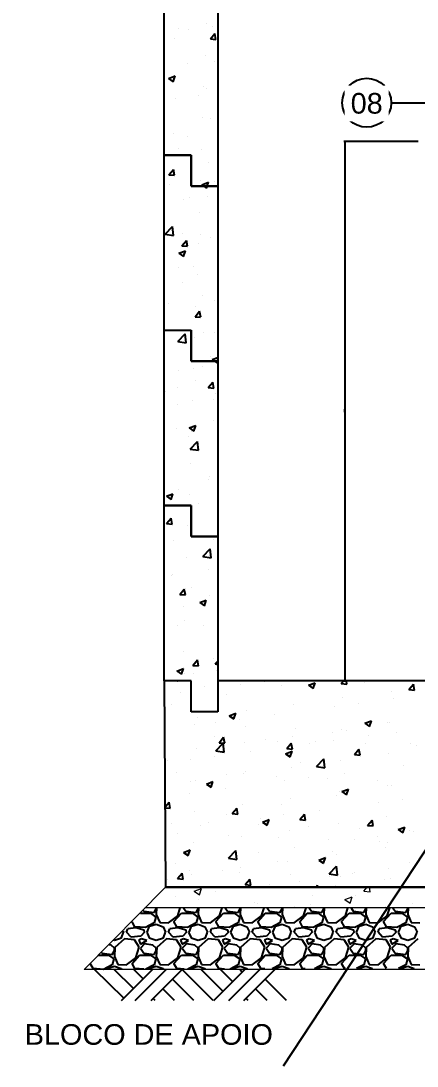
# Model space of a CAD drawing. Extents: x -160 to 364724, y -100 to 7353297.
# Drawn here: x 361996.1 to 362015.3, y 7349355.6 to 7349406.3 of the extents above; entities that cross this region are included whole.
import ezdxf
from ezdxf.enums import TextEntityAlignment as Align

# ---------------------------------------------------------------- set-up
doc = ezdxf.new("R2010")
doc.units = 0
doc.header["$LTSCALE"] = 5
for name, color, linetype in [('01-CONTINUA', 1, 'Continuous'), ('BOLA LM', 1, 'Continuous'), ('GER-SIMBOLOS', 1, 'Continuous'), ('HACHURAS', 1, 'Continuous'), ('PAREDE CONCRETO CORTE', 5, 'Continuous'), ('SANC_COTAS', 1, 'Continuous'), ('SANC_TEXTO', 2, 'Continuous'), ('VEGETAÇÃO', 7, 'Continuous')]:
    doc.layers.add(name, color=color, linetype=linetype)
doc.styles.add('R-80', font='arial.ttf')
doc.dimstyles.new('LEADER - 25', dxfattribs={"dimscale": 0.025, "dimtxt": 2, "dimasz": 1.5, "dimexe": 2, "dimexo": 1, "dimgap": 1, "dimtad": 1, "dimzin": 0, "dimtxsty": 'R-80', "dimcen": 0, "dimdle": 2, "dimclrd": 1, "dimclre": 1, "dimclrt": 2, "dimadec": 0, "dimazin": 0, "dimtfac": 0.5, "dimtmove": 2, "dimatfit": 3, "dimfxl": 1, "dimtolj": 1, "dimtzin": 0, "dimarcsym": 0})

msp = doc.modelspace()

# ---------------------------------------------------------------- linework, layer by layer
for points in [[(362011.79, 7349400.426), (362011.794, 7349400.43), (362011.753, 7349400.463), (362011.757, 7349400.467)], [(362011.757, 7349374.312), (362011.753, 7349374.308), (362011.794, 7349374.274), (362011.79, 7349374.27)]]:
    msp.add_solid(points)
at = {"layer": '01-CONTINUA', "color": 9, "linetype": 'Continuous'}
for p, q in [((362002.532, 7349363.063), (362002.633, 7349363.246)), ((362002.649, 7349363.291), (362002.633, 7349362.962)), ((362002.633, 7349363.246), (362002.633, 7349363.291)), ((362003.67, 7349362.901), (362003.795, 7349363.291)), ((362003.945, 7349363.291), (362004.056, 7349363.124)), ((362004.564, 7349363.063), (362004.665, 7349363.246)), ((362004.681, 7349363.291), (362004.665, 7349362.962)), ((362004.665, 7349363.246), (362004.665, 7349363.291)), ((362005.702, 7349362.901), (362005.827, 7349363.291)), ((362005.977, 7349363.291), (362006.088, 7349363.124)), ((362006.596, 7349363.063), (362006.697, 7349363.246)), ((362006.713, 7349363.291), (362006.697, 7349362.962)), ((362006.697, 7349363.246), (362006.697, 7349363.291)), ((362007.734, 7349362.901), (362007.859, 7349363.291)), ((362008.009, 7349363.291), (362008.12, 7349363.124)), ((362008.628, 7349363.063), (362008.729, 7349363.246)), ((362008.745, 7349363.291), (362008.729, 7349362.962)), ((362008.729, 7349363.246), (362008.729, 7349363.291)), ((362009.766, 7349362.901), (362009.891, 7349363.291)), ((362010.041, 7349363.291), (362010.152, 7349363.124)), ((362010.66, 7349363.063), (362010.761, 7349363.246)), ((362010.777, 7349363.291), (362010.761, 7349362.962)), ((362010.761, 7349363.246), (362010.761, 7349363.291)), ((362011.798, 7349362.901), (362011.923, 7349363.291)), ((362012.073, 7349363.291), (362012.184, 7349363.124)), ((362012.692, 7349363.063), (362012.793, 7349363.246)), ((362012.809, 7349363.291), (362012.793, 7349362.962)), ((362012.793, 7349363.246), (362012.793, 7349363.291)), ((362013.83, 7349362.901), (362013.955, 7349363.291)), ((362014.105, 7349363.291), (362014.216, 7349363.124)), ((362014.724, 7349363.063), (362014.825, 7349363.246)), ((362014.841, 7349363.291), (362014.825, 7349362.962)), ((362014.825, 7349363.246), (362014.825, 7349363.291)), ((362001.869, 7349363.023), (362002.349, 7349363.023)), ((362002.002, 7349363.157), (362002.024, 7349363.124)), ((362002.024, 7349363.124), (362002.532, 7349363.063)), ((362002.349, 7349363.023), (362002.613, 7349362.84)), ((362002.613, 7349362.84), (362002.532, 7349362.555)), ((362002.633, 7349362.962), (362002.796, 7349362.576)), ((362003.223, 7349362.555), (362003.67, 7349362.901)), ((362003.487, 7349362.616), (362003.853, 7349363.023)), ((362003.853, 7349363.023), (362004.381, 7349363.023)), ((362004.056, 7349363.124), (362004.564, 7349363.063)), ((362004.381, 7349363.023), (362004.645, 7349362.84)), ((362004.645, 7349362.84), (362004.564, 7349362.555)), ((362004.665, 7349362.962), (362004.828, 7349362.576)), ((362005.255, 7349362.555), (362005.702, 7349362.901)), ((362005.519, 7349362.616), (362005.885, 7349363.023)), ((362005.885, 7349363.023), (362006.413, 7349363.023)), ((362006.088, 7349363.124), (362006.596, 7349363.063)), ((362006.413, 7349363.023), (362006.677, 7349362.84)), ((362006.677, 7349362.84), (362006.596, 7349362.555)), ((362006.697, 7349362.962), (362006.86, 7349362.576)), ((362007.287, 7349362.555), (362007.734, 7349362.901)), ((362007.551, 7349362.616), (362007.917, 7349363.023)), ((362007.917, 7349363.023), (362008.445, 7349363.023)), ((362008.12, 7349363.124), (362008.628, 7349363.063)), ((362008.445, 7349363.023), (362008.709, 7349362.84)), ((362008.709, 7349362.84), (362008.628, 7349362.555)), ((362008.729, 7349362.962), (362008.892, 7349362.576)), ((362009.319, 7349362.555), (362009.766, 7349362.901)), ((362009.583, 7349362.616), (362009.949, 7349363.023)), ((362009.949, 7349363.023), (362010.477, 7349363.023)), ((362010.152, 7349363.124), (362010.66, 7349363.063)), ((362010.477, 7349363.023), (362010.741, 7349362.84)), ((362010.741, 7349362.84), (362010.66, 7349362.555)), ((362010.761, 7349362.962), (362010.924, 7349362.576)), ((362011.351, 7349362.555), (362011.798, 7349362.901)), ((362011.615, 7349362.616), (362011.981, 7349363.023)), ((362011.981, 7349363.023), (362012.509, 7349363.023)), ((362012.184, 7349363.124), (362012.692, 7349363.063)), ((362012.509, 7349363.023), (362012.773, 7349362.84)), ((362012.773, 7349362.84), (362012.692, 7349362.555)), ((362012.793, 7349362.962), (362012.956, 7349362.576)), ((362013.383, 7349362.555), (362013.83, 7349362.901)), ((362013.647, 7349362.616), (362014.013, 7349363.023)), ((362014.013, 7349363.023), (362014.541, 7349363.023)), ((362014.216, 7349363.124), (362014.724, 7349363.063)), ((362014.541, 7349363.023), (362014.805, 7349362.84)), ((362014.805, 7349362.84), (362014.724, 7349362.555)), ((362014.825, 7349362.962), (362014.988, 7349362.576)), ((362001.191, 7349362.108), (362001.252, 7349362.271)), ((362001.638, 7349362.312), (362001.252, 7349362.271)), ((362001.597, 7349362.373), (362001.458, 7349362.612)), ((362002.105, 7349362.332), (362001.597, 7349362.373)), ((362002.044, 7349362.21), (362001.638, 7349362.312)), ((362002.064, 7349362.108), (362002.044, 7349362.21)), ((362002.532, 7349362.555), (362002.105, 7349362.332)), ((362002.186, 7349362.108), (362002.308, 7349362.393)), ((362002.308, 7349362.393), (362002.633, 7349362.494)), ((362002.633, 7349362.494), (362002.958, 7349362.373)), ((362002.796, 7349362.576), (362003.223, 7349362.555)), ((362002.958, 7349362.373), (362003.08, 7349362.108)), ((362003.223, 7349362.108), (362003.284, 7349362.271)), ((362003.67, 7349362.312), (362003.284, 7349362.271)), ((362003.629, 7349362.373), (362003.487, 7349362.616)), ((362004.137, 7349362.332), (362003.629, 7349362.373)), ((362004.076, 7349362.21), (362003.67, 7349362.312)), ((362004.096, 7349362.108), (362004.076, 7349362.21)), ((362004.564, 7349362.555), (362004.137, 7349362.332)), ((362004.218, 7349362.108), (362004.34, 7349362.393)), ((362004.34, 7349362.393), (362004.665, 7349362.494)), ((362004.665, 7349362.494), (362004.99, 7349362.373)), ((362004.828, 7349362.576), (362005.255, 7349362.555)), ((362004.99, 7349362.373), (362005.112, 7349362.108)), ((362005.255, 7349362.108), (362005.316, 7349362.271)), ((362005.702, 7349362.312), (362005.316, 7349362.271)), ((362005.661, 7349362.373), (362005.519, 7349362.616)), ((362006.169, 7349362.332), (362005.661, 7349362.373)), ((362006.108, 7349362.21), (362005.702, 7349362.312)), ((362006.128, 7349362.108), (362006.108, 7349362.21)), ((362006.596, 7349362.555), (362006.169, 7349362.332)), ((362006.25, 7349362.108), (362006.372, 7349362.393)), ((362006.372, 7349362.393), (362006.697, 7349362.494)), ((362006.697, 7349362.494), (362007.022, 7349362.373)), ((362006.86, 7349362.576), (362007.287, 7349362.555)), ((362007.022, 7349362.373), (362007.144, 7349362.108)), ((362007.287, 7349362.108), (362007.348, 7349362.271)), ((362007.734, 7349362.312), (362007.348, 7349362.271)), ((362007.693, 7349362.373), (362007.551, 7349362.616)), ((362008.201, 7349362.332), (362007.693, 7349362.373)), ((362008.14, 7349362.21), (362007.734, 7349362.312)), ((362008.16, 7349362.108), (362008.14, 7349362.21)), ((362008.628, 7349362.555), (362008.201, 7349362.332)), ((362008.282, 7349362.108), (362008.404, 7349362.393)), ((362008.404, 7349362.393), (362008.729, 7349362.494)), ((362008.729, 7349362.494), (362009.054, 7349362.373)), ((362008.892, 7349362.576), (362009.319, 7349362.555)), ((362009.054, 7349362.373), (362009.176, 7349362.108)), ((362009.319, 7349362.108), (362009.38, 7349362.271)), ((362009.766, 7349362.312), (362009.38, 7349362.271)), ((362009.725, 7349362.373), (362009.583, 7349362.616)), ((362010.233, 7349362.332), (362009.725, 7349362.373)), ((362010.172, 7349362.21), (362009.766, 7349362.312)), ((362010.192, 7349362.108), (362010.172, 7349362.21)), ((362010.66, 7349362.555), (362010.233, 7349362.332)), ((362010.314, 7349362.108), (362010.436, 7349362.393)), ((362010.436, 7349362.393), (362010.761, 7349362.494)), ((362010.761, 7349362.494), (362011.086, 7349362.373)), ((362010.924, 7349362.576), (362011.351, 7349362.555)), ((362011.086, 7349362.373), (362011.208, 7349362.108)), ((362011.351, 7349362.108), (362011.412, 7349362.271)), ((362011.798, 7349362.312), (362011.412, 7349362.271)), ((362011.757, 7349362.373), (362011.615, 7349362.616)), ((362012.265, 7349362.332), (362011.757, 7349362.373)), ((362012.204, 7349362.21), (362011.798, 7349362.312)), ((362012.224, 7349362.108), (362012.204, 7349362.21)), ((362012.692, 7349362.555), (362012.265, 7349362.332)), ((362012.346, 7349362.108), (362012.468, 7349362.393)), ((362012.468, 7349362.393), (362012.793, 7349362.494)), ((362012.793, 7349362.494), (362013.118, 7349362.373)), ((362012.956, 7349362.576), (362013.383, 7349362.555)), ((362013.118, 7349362.373), (362013.24, 7349362.108)), ((362013.383, 7349362.108), (362013.444, 7349362.271)), ((362013.83, 7349362.312), (362013.444, 7349362.271)), ((362013.789, 7349362.373), (362013.647, 7349362.616)), ((362014.297, 7349362.332), (362013.789, 7349362.373)), ((362014.236, 7349362.21), (362013.83, 7349362.312)), ((362014.256, 7349362.108), (362014.236, 7349362.21)), ((362014.724, 7349362.555), (362014.297, 7349362.332)), ((362014.378, 7349362.108), (362014.5, 7349362.393)), ((362014.5, 7349362.393), (362014.825, 7349362.494)), ((362014.825, 7349362.494), (362015.15, 7349362.373)), ((362014.988, 7349362.576), (362015.415, 7349362.555)), ((362015.15, 7349362.373), (362015.272, 7349362.108)), ((362000.576, 7349361.73), (362000.601, 7349361.722)), ((362000.601, 7349361.722), (362000.947, 7349361.824)), ((362001.089, 7349361.783), (362000.622, 7349361.357)), ((362000.947, 7349361.824), (362001.048, 7349362.108)), ((362001.019, 7349362.173), (362001.048, 7349362.108)), ((362001.577, 7349361.743), (362001.089, 7349361.783)), ((362001.414, 7349361.865), (362001.191, 7349362.108)), ((362001.882, 7349361.905), (362001.414, 7349361.865)), ((362001.8, 7349361.377), (362001.577, 7349361.743)), ((362001.922, 7349361.783), (362001.78, 7349361.722)), ((362001.78, 7349361.722), (362001.861, 7349361.519)), ((362001.861, 7349361.519), (362002.166, 7349361.702)), ((362002.064, 7349362.108), (362001.882, 7349361.905)), ((362002.166, 7349361.702), (362001.922, 7349361.783)), ((362002.166, 7349362.108), (362002.288, 7349361.824)), ((362002.288, 7349361.824), (362002.633, 7349361.722)), ((362002.633, 7349361.722), (362002.979, 7349361.824)), ((362003.121, 7349361.783), (362002.654, 7349361.357)), ((362002.979, 7349361.824), (362003.08, 7349362.108)), ((362003.609, 7349361.743), (362003.121, 7349361.783)), ((362003.446, 7349361.865), (362003.223, 7349362.108)), ((362003.914, 7349361.905), (362003.446, 7349361.865)), ((362003.832, 7349361.377), (362003.609, 7349361.743)), ((362003.954, 7349361.783), (362003.812, 7349361.722)), ((362003.812, 7349361.722), (362003.893, 7349361.519)), ((362003.893, 7349361.519), (362004.198, 7349361.702)), ((362004.096, 7349362.108), (362003.914, 7349361.905)), ((362004.198, 7349361.702), (362003.954, 7349361.783)), ((362004.198, 7349362.108), (362004.32, 7349361.824)), ((362004.32, 7349361.824), (362004.665, 7349361.722)), ((362004.665, 7349361.722), (362005.011, 7349361.824)), ((362005.153, 7349361.783), (362004.686, 7349361.357)), ((362005.011, 7349361.824), (362005.112, 7349362.108)), ((362005.641, 7349361.743), (362005.153, 7349361.783)), ((362005.478, 7349361.865), (362005.255, 7349362.108)), ((362005.946, 7349361.905), (362005.478, 7349361.865)), ((362005.864, 7349361.377), (362005.641, 7349361.743)), ((362005.986, 7349361.783), (362005.844, 7349361.722)), ((362005.844, 7349361.722), (362005.925, 7349361.519)), ((362005.925, 7349361.519), (362006.23, 7349361.702)), ((362006.128, 7349362.108), (362005.946, 7349361.905)), ((362006.23, 7349361.702), (362005.986, 7349361.783)), ((362006.23, 7349362.108), (362006.352, 7349361.824)), ((362006.352, 7349361.824), (362006.697, 7349361.722)), ((362006.697, 7349361.722), (362007.043, 7349361.824)), ((362007.185, 7349361.783), (362006.718, 7349361.357)), ((362007.043, 7349361.824), (362007.144, 7349362.108)), ((362007.673, 7349361.743), (362007.185, 7349361.783)), ((362007.51, 7349361.865), (362007.287, 7349362.108)), ((362007.978, 7349361.905), (362007.51, 7349361.865)), ((362007.896, 7349361.377), (362007.673, 7349361.743)), ((362008.018, 7349361.783), (362007.876, 7349361.722)), ((362007.876, 7349361.722), (362007.957, 7349361.519)), ((362007.957, 7349361.519), (362008.262, 7349361.702)), ((362008.16, 7349362.108), (362007.978, 7349361.905)), ((362008.262, 7349361.702), (362008.018, 7349361.783)), ((362008.262, 7349362.108), (362008.384, 7349361.824)), ((362008.384, 7349361.824), (362008.729, 7349361.722)), ((362008.729, 7349361.722), (362009.075, 7349361.824)), ((362009.217, 7349361.783), (362008.75, 7349361.357)), ((362009.075, 7349361.824), (362009.176, 7349362.108)), ((362009.705, 7349361.743), (362009.217, 7349361.783)), ((362009.542, 7349361.865), (362009.319, 7349362.108)), ((362010.01, 7349361.905), (362009.542, 7349361.865)), ((362009.928, 7349361.377), (362009.705, 7349361.743)), ((362010.05, 7349361.783), (362009.908, 7349361.722)), ((362009.908, 7349361.722), (362009.989, 7349361.519)), ((362009.989, 7349361.519), (362010.294, 7349361.702)), ((362010.192, 7349362.108), (362010.01, 7349361.905)), ((362010.294, 7349361.702), (362010.05, 7349361.783)), ((362010.294, 7349362.108), (362010.416, 7349361.824)), ((362010.416, 7349361.824), (362010.761, 7349361.722)), ((362010.761, 7349361.722), (362011.107, 7349361.824)), ((362011.249, 7349361.783), (362010.782, 7349361.357)), ((362011.107, 7349361.824), (362011.208, 7349362.108)), ((362011.737, 7349361.743), (362011.249, 7349361.783)), ((362011.574, 7349361.865), (362011.351, 7349362.108)), ((362012.042, 7349361.905), (362011.574, 7349361.865)), ((362011.96, 7349361.377), (362011.737, 7349361.743)), ((362012.082, 7349361.783), (362011.94, 7349361.722)), ((362011.94, 7349361.722), (362012.021, 7349361.519)), ((362012.021, 7349361.519), (362012.326, 7349361.702)), ((362012.224, 7349362.108), (362012.042, 7349361.905)), ((362012.326, 7349361.702), (362012.082, 7349361.783)), ((362012.326, 7349362.108), (362012.448, 7349361.824)), ((362012.448, 7349361.824), (362012.793, 7349361.722)), ((362012.793, 7349361.722), (362013.139, 7349361.824)), ((362013.281, 7349361.783), (362012.814, 7349361.357)), ((362013.139, 7349361.824), (362013.24, 7349362.108)), ((362013.769, 7349361.743), (362013.281, 7349361.783)), ((362013.606, 7349361.865), (362013.383, 7349362.108)), ((362014.074, 7349361.905), (362013.606, 7349361.865)), ((362013.992, 7349361.377), (362013.769, 7349361.743)), ((362014.114, 7349361.783), (362013.972, 7349361.722)), ((362013.972, 7349361.722), (362014.053, 7349361.519)), ((362014.053, 7349361.519), (362014.358, 7349361.702)), ((362014.256, 7349362.108), (362014.074, 7349361.905)), ((362014.358, 7349361.702), (362014.114, 7349361.783)), ((362014.358, 7349362.108), (362014.48, 7349361.824)), ((362014.48, 7349361.824), (362014.825, 7349361.722)), ((362014.825, 7349361.722), (362015.171, 7349361.824)), ((362015.313, 7349361.783), (362014.846, 7349361.357)), ((362015.171, 7349361.824), (362015.272, 7349362.108)), ((362000.439, 7349361.478), (362000.339, 7349361.493)), ((362000.601, 7349361.336), (362000.439, 7349361.478)), ((362000.5, 7349361.031), (362000.601, 7349361.214)), ((362000.622, 7349361.357), (362000.601, 7349360.93)), ((362000.601, 7349361.214), (362000.601, 7349361.336)), ((362001.638, 7349360.869), (362001.8, 7349361.377)), ((362002.064, 7349361.539), (362001.861, 7349361.336)), ((362001.861, 7349361.336), (362002.024, 7349361.092)), ((362002.471, 7349361.478), (362002.064, 7349361.539)), ((362002.633, 7349361.336), (362002.471, 7349361.478)), ((362002.532, 7349361.031), (362002.633, 7349361.214)), ((362002.654, 7349361.357), (362002.633, 7349360.93)), ((362002.633, 7349361.214), (362002.633, 7349361.336)), ((362003.67, 7349360.869), (362003.832, 7349361.377)), ((362004.096, 7349361.539), (362003.893, 7349361.336)), ((362003.893, 7349361.336), (362004.056, 7349361.092)), ((362004.503, 7349361.478), (362004.096, 7349361.539)), ((362004.665, 7349361.336), (362004.503, 7349361.478)), ((362004.564, 7349361.031), (362004.665, 7349361.214)), ((362004.686, 7349361.357), (362004.665, 7349360.93)), ((362004.665, 7349361.214), (362004.665, 7349361.336)), ((362005.702, 7349360.869), (362005.864, 7349361.377)), ((362006.128, 7349361.539), (362005.925, 7349361.336)), ((362005.925, 7349361.336), (362006.088, 7349361.092)), ((362006.535, 7349361.478), (362006.128, 7349361.539)), ((362006.697, 7349361.336), (362006.535, 7349361.478)), ((362006.596, 7349361.031), (362006.697, 7349361.214)), ((362006.718, 7349361.357), (362006.697, 7349360.93)), ((362006.697, 7349361.214), (362006.697, 7349361.336)), ((362007.734, 7349360.869), (362007.896, 7349361.377)), ((362008.16, 7349361.539), (362007.957, 7349361.336)), ((362007.957, 7349361.336), (362008.12, 7349361.092)), ((362008.567, 7349361.478), (362008.16, 7349361.539)), ((362008.729, 7349361.336), (362008.567, 7349361.478)), ((362008.628, 7349361.031), (362008.729, 7349361.214)), ((362008.75, 7349361.357), (362008.729, 7349360.93)), ((362008.729, 7349361.214), (362008.729, 7349361.336)), ((362009.766, 7349360.869), (362009.928, 7349361.377)), ((362010.192, 7349361.539), (362009.989, 7349361.336)), ((362009.989, 7349361.336), (362010.152, 7349361.092)), ((362010.599, 7349361.478), (362010.192, 7349361.539)), ((362010.761, 7349361.336), (362010.599, 7349361.478)), ((362010.66, 7349361.031), (362010.761, 7349361.214)), ((362010.782, 7349361.357), (362010.761, 7349360.93)), ((362010.761, 7349361.214), (362010.761, 7349361.336)), ((362011.798, 7349360.869), (362011.96, 7349361.377)), ((362012.224, 7349361.539), (362012.021, 7349361.336)), ((362012.021, 7349361.336), (362012.184, 7349361.092)), ((362012.631, 7349361.478), (362012.224, 7349361.539)), ((362012.793, 7349361.336), (362012.631, 7349361.478)), ((362012.692, 7349361.031), (362012.793, 7349361.214)), ((362012.814, 7349361.357), (362012.793, 7349360.93)), ((362012.793, 7349361.214), (362012.793, 7349361.336)), ((362013.83, 7349360.869), (362013.992, 7349361.377)), ((362014.256, 7349361.539), (362014.053, 7349361.336)), ((362014.053, 7349361.336), (362014.216, 7349361.092)), ((362014.663, 7349361.478), (362014.256, 7349361.539)), ((362014.825, 7349361.336), (362014.663, 7349361.478)), ((362014.724, 7349361.031), (362014.825, 7349361.214)), ((362014.846, 7349361.357), (362014.825, 7349360.93)), ((362014.825, 7349361.214), (362014.825, 7349361.336)), ((361999.837, 7349360.991), (362000.317, 7349360.991)), ((361999.97, 7349361.125), (361999.992, 7349361.092)), ((361999.992, 7349361.092), (362000.5, 7349361.031)), ((362000.317, 7349360.991), (362000.581, 7349360.808)), ((362000.581, 7349360.808), (362000.5, 7349360.523)), ((362000.601, 7349360.93), (362000.764, 7349360.544)), ((362001.191, 7349360.523), (362001.638, 7349360.869)), ((362001.455, 7349360.584), (362001.821, 7349360.991)), ((362001.821, 7349360.991), (362002.349, 7349360.991)), ((362002.024, 7349361.092), (362002.532, 7349361.031)), ((362002.349, 7349360.991), (362002.613, 7349360.808)), ((362002.613, 7349360.808), (362002.532, 7349360.523)), ((362002.633, 7349360.93), (362002.796, 7349360.544)), ((362003.223, 7349360.523), (362003.67, 7349360.869)), ((362003.487, 7349360.584), (362003.853, 7349360.991)), ((362003.853, 7349360.991), (362004.381, 7349360.991)), ((362004.056, 7349361.092), (362004.564, 7349361.031)), ((362004.381, 7349360.991), (362004.645, 7349360.808)), ((362004.645, 7349360.808), (362004.564, 7349360.523)), ((362004.665, 7349360.93), (362004.828, 7349360.544)), ((362005.255, 7349360.523), (362005.702, 7349360.869)), ((362005.519, 7349360.584), (362005.885, 7349360.991)), ((362005.885, 7349360.991), (362006.413, 7349360.991)), ((362006.088, 7349361.092), (362006.596, 7349361.031)), ((362006.413, 7349360.991), (362006.677, 7349360.808)), ((362006.677, 7349360.808), (362006.596, 7349360.523)), ((362006.697, 7349360.93), (362006.86, 7349360.544)), ((362007.287, 7349360.523), (362007.734, 7349360.869)), ((362007.551, 7349360.584), (362007.917, 7349360.991)), ((362007.917, 7349360.991), (362008.445, 7349360.991)), ((362008.12, 7349361.092), (362008.628, 7349361.031)), ((362008.445, 7349360.991), (362008.709, 7349360.808)), ((362008.709, 7349360.808), (362008.628, 7349360.523)), ((362008.729, 7349360.93), (362008.892, 7349360.544)), ((362009.319, 7349360.523), (362009.766, 7349360.869)), ((362009.583, 7349360.584), (362009.949, 7349360.991)), ((362009.949, 7349360.991), (362010.477, 7349360.991)), ((362010.152, 7349361.092), (362010.66, 7349361.031)), ((362010.477, 7349360.991), (362010.741, 7349360.808)), ((362010.741, 7349360.808), (362010.66, 7349360.523)), ((362010.761, 7349360.93), (362010.924, 7349360.544)), ((362011.351, 7349360.523), (362011.798, 7349360.869)), ((362011.615, 7349360.584), (362011.981, 7349360.991)), ((362011.981, 7349360.991), (362012.509, 7349360.991)), ((362012.184, 7349361.092), (362012.692, 7349361.031)), ((362012.509, 7349360.991), (362012.773, 7349360.808)), ((362012.773, 7349360.808), (362012.692, 7349360.523)), ((362012.793, 7349360.93), (362012.956, 7349360.544)), ((362013.383, 7349360.523), (362013.83, 7349360.869)), ((362013.647, 7349360.584), (362014.013, 7349360.991)), ((362014.013, 7349360.991), (362014.541, 7349360.991)), ((362014.216, 7349361.092), (362014.724, 7349361.031)), ((362014.541, 7349360.991), (362014.805, 7349360.808)), ((362014.805, 7349360.808), (362014.724, 7349360.523)), ((362014.825, 7349360.93), (362014.988, 7349360.544)), ((361999.565, 7349360.341), (361999.426, 7349360.58)), ((362000.072, 7349360.3), (361999.565, 7349360.341)), ((362000.5, 7349360.523), (362000.073, 7349360.3)), ((362000.25, 7349360.301), (362000.276, 7349360.361)), ((362000.276, 7349360.361), (362000.601, 7349360.462)), ((362000.601, 7349360.462), (362000.926, 7349360.341)), ((362000.764, 7349360.544), (362001.191, 7349360.523)), ((362000.926, 7349360.341), (362000.944, 7349360.303)), ((362001.597, 7349360.341), (362001.455, 7349360.584)), ((362002.028, 7349360.306), (362001.597, 7349360.341)), ((362002.532, 7349360.523), (362002.117, 7349360.306)), ((362002.285, 7349360.307), (362002.308, 7349360.361)), ((362002.308, 7349360.361), (362002.633, 7349360.462)), ((362002.633, 7349360.462), (362002.958, 7349360.341)), ((362002.796, 7349360.544), (362003.223, 7349360.523)), ((362002.958, 7349360.341), (362002.973, 7349360.309)), ((362003.629, 7349360.341), (362003.487, 7349360.584)), ((362003.983, 7349360.312), (362003.629, 7349360.341)), ((362004.564, 7349360.523), (362004.162, 7349360.313)), ((362004.32, 7349360.313), (362004.34, 7349360.361)), ((362004.34, 7349360.361), (362004.665, 7349360.462)), ((362004.665, 7349360.462), (362004.99, 7349360.341)), ((362004.828, 7349360.544), (362005.255, 7349360.523)), ((362004.99, 7349360.341), (362005.002, 7349360.315)), ((362005.661, 7349360.341), (362005.519, 7349360.584)), ((362005.939, 7349360.318), (362005.661, 7349360.341)), ((362006.596, 7349360.523), (362006.206, 7349360.319)), ((362006.355, 7349360.32), (362006.372, 7349360.361)), ((362006.372, 7349360.361), (362006.697, 7349360.462)), ((362006.697, 7349360.462), (362007.022, 7349360.341)), ((362006.86, 7349360.544), (362007.287, 7349360.523)), ((362007.022, 7349360.341), (362007.031, 7349360.322)), ((362007.693, 7349360.341), (362007.551, 7349360.584)), ((362007.895, 7349360.324), (362007.693, 7349360.341)), ((362008.628, 7349360.523), (362008.25, 7349360.326)), ((362008.389, 7349360.326), (362008.404, 7349360.361)), ((362008.404, 7349360.361), (362008.729, 7349360.462)), ((362008.729, 7349360.462), (362009.054, 7349360.341)), ((362008.892, 7349360.544), (362009.319, 7349360.523)), ((362009.054, 7349360.341), (362009.06, 7349360.328)), ((362009.725, 7349360.341), (362009.583, 7349360.584)), ((362009.851, 7349360.33), (362009.725, 7349360.341)), ((362010.66, 7349360.523), (362010.294, 7349360.332)), ((362010.424, 7349360.332), (362010.436, 7349360.361)), ((362010.436, 7349360.361), (362010.761, 7349360.462)), ((362010.761, 7349360.462), (362011.086, 7349360.341)), ((362010.924, 7349360.544), (362011.351, 7349360.523)), ((362011.086, 7349360.341), (362011.089, 7349360.334)), ((362011.757, 7349360.341), (362011.615, 7349360.584)), ((362011.807, 7349360.337), (362011.757, 7349360.341)), ((362012.692, 7349360.523), (362012.338, 7349360.338)), ((362012.459, 7349360.339), (362012.468, 7349360.361)), ((362012.468, 7349360.361), (362012.793, 7349360.462)), ((362012.793, 7349360.462), (362013.118, 7349360.341)), ((362012.956, 7349360.544), (362013.383, 7349360.523)), ((362013.788, 7349360.343), (362013.647, 7349360.584)), ((362014.724, 7349360.523), (362014.382, 7349360.345)), ((362014.493, 7349360.345), (362014.5, 7349360.361)), ((362014.5, 7349360.361), (362014.825, 7349360.462)), ((362014.825, 7349360.462), (362015.133, 7349360.347)), ((362014.988, 7349360.544), (362015.415, 7349360.523))]:
    msp.add_line(p, q, dxfattribs=at)
at = {"layer": 'BOLA LM'}
msp.add_line((362014.019, 7349402.324), (362016.301, 7349402.324), dxfattribs=at)
msp.add_circle((362012.833, 7349402.324), 1.186, dxfattribs=at)
at = {"layer": 'GER-SIMBOLOS'}
for p, q in [((362001.066, 7349358.913), (361999.636, 7349360.291)), ((362001.531, 7349359.378), (362000.585, 7349360.291)), ((362000.944, 7349358.791), (362002.444, 7349360.291)), ((362001.997, 7349359.844), (362001.55, 7349360.291)), ((362001.61, 7349358.791), (362003.11, 7349360.291)), ((362002.381, 7349358.791), (362003.881, 7349360.291)), ((362005.381, 7349358.791), (362003.881, 7349360.291)), ((362005.847, 7349359.257), (362004.813, 7349360.291)), ((362005.429, 7349358.791), (362006.929, 7349360.291)), ((362006.313, 7349359.723), (362005.744, 7349360.291)), ((362006.147, 7349358.791), (362007.647, 7349360.291)), ((362006.778, 7349360.188), (362006.676, 7349360.291)), ((362006.876, 7349358.791), (362008.376, 7349360.291)), ((362004.445, 7349358.791), (362003.413, 7349359.823)), ((362008.945, 7349358.791), (362007.913, 7349359.823)), ((362003.514, 7349358.791), (362002.947, 7349359.357)), ((362008.013, 7349358.791), (362007.447, 7349359.357)), ((362002.582, 7349358.791), (362002.482, 7349358.891)), ((362007.082, 7349358.791), (362006.981, 7349358.891))]:
    msp.add_line(p, q, dxfattribs=at)
at = {"layer": 'HACHURAS', "linetype": 'Continuous', "lineweight": 9}
for p, q in [((362012.698, 7349364.094), (362012.863, 7349364.291)), ((362013.003, 7349364.068), (362012.962, 7349364.291)), ((362003.56, 7349363.822), (362003.56, 7349363.822)), ((362004.475, 7349364.091), (362004.831, 7349364.228)), ((362004.475, 7349364.091), (362004.728, 7349363.921)), ((362004.728, 7349363.921), (362004.831, 7349364.228)), ((362005.484, 7349364.075), (362005.484, 7349364.075)), ((362010.191, 7349363.868), (362010.191, 7349363.868)), ((362011.776, 7349363.684), (362012.132, 7349363.821)), ((362012.029, 7349363.514), (362012.132, 7349363.821)), ((362012.274, 7349363.872), (362012.274, 7349363.872)), ((362012.698, 7349364.094), (362013.002, 7349364.068)), ((362012.799, 7349364.226), (362012.799, 7349364.226)), ((362004.677, 7349363.669), (362004.677, 7349363.669)), ((362007.389, 7349363.554), (362007.389, 7349363.554)), ((362007.552, 7349363.487), (362007.552, 7349363.487)), ((362009.311, 7349363.364), (362009.311, 7349363.364)), ((362010.101, 7349363.44), (362010.101, 7349363.44)), ((362011.776, 7349363.685), (362012.029, 7349363.514)), ((362012.813, 7349363.325), (362012.813, 7349363.325)), ((362013.76, 7349363.337), (362013.76, 7349363.337)), ((362015.031, 7349363.504), (362015.031, 7349363.504))]:
    msp.add_line(p, q, dxfattribs=at)
at = {"layer": 'PAREDE CONCRETO CORTE'}
for p, q in [((362003.018, 7349399.788), (362003.018, 7349408.288)), ((362005.618, 7349406.788), (362005.618, 7349398.288)), ((362003.018, 7349391.288), (362003.018, 7349399.788)), ((362003.018, 7349399.788), (362004.318, 7349399.788)), ((362004.318, 7349399.788), (362003.018, 7349399.788)), ((362004.318, 7349399.788), (362004.318, 7349398.288)), ((362004.318, 7349398.288), (362004.318, 7349399.788)), ((362004.318, 7349398.288), (362005.618, 7349398.288)), ((362005.618, 7349398.288), (362004.318, 7349398.288)), ((362005.618, 7349398.288), (362005.618, 7349389.788)), ((362003.018, 7349382.791), (362003.018, 7349391.291)), ((362003.018, 7349391.291), (362004.318, 7349391.291)), ((362004.318, 7349391.288), (362003.018, 7349391.288)), ((362004.318, 7349391.291), (362004.318, 7349389.791)), ((362004.318, 7349389.788), (362004.318, 7349391.288)), ((362004.318, 7349389.791), (362005.618, 7349389.791)), ((362005.618, 7349389.788), (362004.318, 7349389.788)), ((362005.618, 7349389.791), (362005.618, 7349381.291)), ((362003.018, 7349374.291), (362003.018, 7349382.791)), ((362003.018, 7349382.791), (362004.318, 7349382.791)), ((362004.318, 7349382.791), (362003.018, 7349382.791)), ((362004.318, 7349382.791), (362004.318, 7349381.291)), ((362004.318, 7349381.291), (362004.318, 7349382.791)), ((362004.318, 7349381.291), (362005.618, 7349381.291)), ((362005.618, 7349381.291), (362004.318, 7349381.291)), ((362005.618, 7349381.291), (362005.618, 7349372.791)), ((362003.018, 7349374.291), (362003.018, 7349374.291)), ((362003.018, 7349374.291), (362003.081, 7349364.291)), ((362004.318, 7349374.291), (362003.018, 7349374.291)), ((362004.318, 7349372.791), (362004.318, 7349374.291)), ((362055.618, 7349374.291), (362005.618, 7349374.291)), ((362005.618, 7349372.791), (362004.318, 7349372.791)), ((362058.218, 7349364.291), (362003.081, 7349364.291)), ((362003.081, 7349364.291), (362058.218, 7349364.291))]:
    msp.add_line(p, q, dxfattribs=at)
at = {"layer": 'SANC_COTAS'}
for p, q in [((362015.333, 7349400.447), (362011.724, 7349400.447)), ((362011.774, 7349400.497), (362011.774, 7349374.241)), ((362012.751, 7349374.291), (362011.724, 7349374.291))]:
    msp.add_line(p, q, dxfattribs=at)
at = {"layer": 'SANC_COTAS', "linetype": 'Continuous', "lineweight": 13}
for p, q in [((361999.143, 7349360.297), (362003.081, 7349364.291)), ((362059.218, 7349363.291), (362002.081, 7349363.291)), ((362062.212, 7349360.297), (361999.143, 7349360.297))]:
    msp.add_line(p, q, dxfattribs=at)
at = {"layer": 'VEGETAÇÃO', "color": 1, "linetype": 'Continuous'}
for p, q in [((362003.715, 7349405.91), (362003.715, 7349405.91)), ((362004.216, 7349405.881), (362004.216, 7349405.881)), ((362005.052, 7349406.157), (362005.052, 7349406.157)), ((362005.361, 7349406.032), (362005.361, 7349406.032)), ((362003.51, 7349405.463), (362003.51, 7349405.463)), ((362005.252, 7349405.421), (362005.472, 7349405.683)), ((362005.252, 7349405.421), (362005.525, 7349405.397)), ((362005.526, 7349405.397), (362005.473, 7349405.684)), ((362004.997, 7349404.635), (362004.997, 7349404.635)), ((362005.461, 7349404.31), (362005.461, 7349404.31)), ((362004.158, 7349404.228), (362004.158, 7349404.228)), ((362003.223, 7349403.501), (362003.543, 7349403.623)), ((362003.223, 7349403.501), (362003.451, 7349403.347)), ((362003.451, 7349403.347), (362003.543, 7349403.623)), ((362004.941, 7349403.113), (362004.941, 7349403.113)), ((362005.06, 7349403.024), (362005.06, 7349403.024)), ((362003.584, 7349402.513), (362003.584, 7349402.513)), ((362004.687, 7349402.653), (362004.687, 7349402.653)), ((362004.886, 7349401.591), (362004.886, 7349401.591)), ((362005.272, 7349401.582), (362005.272, 7349401.582)), ((362003.484, 7349400.85), (362003.484, 7349400.85)), ((362004.151, 7349400.7), (362004.151, 7349400.7)), ((362003.701, 7349400.12), (362003.701, 7349400.12)), ((362004.83, 7349400.069), (362004.83, 7349400.069)), ((362005.169, 7349399.427), (362005.169, 7349399.427)), ((362003.241, 7349398.83), (362003.462, 7349399.092)), ((362003.241, 7349398.83), (362003.514, 7349398.806)), ((362003.515, 7349398.806), (362003.462, 7349399.092)), ((362003.26, 7349398.363), (362003.26, 7349398.363)), ((362004.774, 7349398.547), (362004.774, 7349398.547)), ((362004.84, 7349398.344), (362005.16, 7349398.467)), ((362004.84, 7349398.344), (362004.919, 7349398.291)), ((362004.919, 7349398.291), (362005.067, 7349398.191)), ((362005.067, 7349398.191), (362005.101, 7349398.291)), ((362005.101, 7349398.291), (362005.16, 7349398.467)), ((362005.447, 7349398.52), (362005.447, 7349398.52)), ((362004.224, 7349397.749), (362004.224, 7349397.749)), ((362005.11, 7349397.774), (362005.11, 7349397.774)), ((362003.966, 7349397.623), (362003.966, 7349397.623)), ((362004.719, 7349397.025), (362004.719, 7349397.025)), ((362003.062, 7349395.955), (362003.418, 7349396.326)), ((362003.469, 7349395.892), (362003.418, 7349396.326)), ((362003.062, 7349395.954), (362003.469, 7349395.891)), ((362003.875, 7349395.391), (362004.096, 7349395.653)), ((362003.908, 7349395.971), (362003.908, 7349395.971)), ((362004.149, 7349395.367), (362004.097, 7349395.653)), ((362004.791, 7349395.936), (362004.791, 7349395.936)), ((362005.258, 7349395.792), (362005.258, 7349395.792)), ((362003.727, 7349395.029), (362004.047, 7349395.152)), ((362003.875, 7349395.391), (362004.149, 7349395.367)), ((362003.955, 7349394.876), (362004.047, 7349395.152)), ((362004.663, 7349395.503), (362004.663, 7349395.503)), ((362003.727, 7349395.029), (362003.955, 7349394.876)), ((362003.688, 7349394.331), (362003.688, 7349394.331)), ((362004.436, 7349394.396), (362004.436, 7349394.396)), ((362004.608, 7349393.981), (362004.608, 7349393.981)), ((362003.901, 7349393.6), (362003.901, 7349393.6)), ((362004.865, 7349392.986), (362004.865, 7349392.986)), ((362005.434, 7349392.731), (362005.434, 7349392.731)), ((362003.234, 7349392.592), (362003.234, 7349392.592)), ((362004.51, 7349391.952), (362004.73, 7349392.214)), ((362004.552, 7349392.459), (362004.552, 7349392.459)), ((362004.784, 7349391.928), (362004.731, 7349392.214)), ((362004.51, 7349391.952), (362004.783, 7349391.928)), ((362003.668, 7349390.744), (362004.024, 7349391.115)), ((362004.075, 7349390.681), (362004.024, 7349391.115)), ((362004.918, 7349391.169), (362004.918, 7349391.169)), ((362005.432, 7349391.173), (362005.432, 7349391.173)), ((362003.668, 7349390.744), (362004.075, 7349390.681)), ((362004.496, 7349390.937), (362004.496, 7349390.937)), ((362005.245, 7349390.003), (362005.245, 7349390.003)), ((362005.344, 7349389.873), (362005.618, 7349389.978)), ((362005.344, 7349389.873), (362005.465, 7349389.791)), ((362005.465, 7349389.791), (362005.571, 7349389.72)), ((362005.571, 7349389.72), (362005.595, 7349389.791)), ((362005.595, 7349389.791), (362005.618, 7349389.858)), ((362003.716, 7349389.366), (362003.716, 7349389.366)), ((362004.441, 7349389.415), (362004.441, 7349389.415)), ((362004.86, 7349389.517), (362004.86, 7349389.517)), ((362004.542, 7349388.837), (362004.542, 7349388.837)), ((362005.144, 7349388.512), (362005.365, 7349388.775)), ((362005.418, 7349388.489), (362005.365, 7349388.775)), ((362003.065, 7349388.326), (362003.065, 7349388.326)), ((362003.674, 7349388.541), (362003.674, 7349388.541)), ((362005.144, 7349388.513), (362005.418, 7349388.489)), ((362005.506, 7349388.222), (362005.506, 7349388.222)), ((362003.657, 7349387.713), (362003.657, 7349387.713)), ((362004.385, 7349387.893), (362004.385, 7349387.893)), ((362005.389, 7349387.941), (362005.389, 7349387.941)), ((362004.231, 7349386.557), (362004.552, 7349386.68)), ((362004.231, 7349386.558), (362004.459, 7349386.404)), ((362004.459, 7349386.404), (362004.552, 7349386.68)), ((362005.42, 7349386.941), (362005.42, 7349386.941)), ((362003.632, 7349386.513), (362003.632, 7349386.513)), ((362004.186, 7349386.138), (362004.186, 7349386.138)), ((362004.33, 7349386.371), (362004.33, 7349386.371)), ((362004.274, 7349385.534), (362004.63, 7349385.905)), ((362004.274, 7349385.534), (362004.681, 7349385.471)), ((362004.681, 7349385.471), (362004.631, 7349385.905)), ((362004.274, 7349384.849), (362004.274, 7349384.849)), ((362005.182, 7349384.073), (362005.182, 7349384.073)), ((362005.231, 7349384.213), (362005.231, 7349384.213)), ((362003.706, 7349383.562), (362003.706, 7349383.562)), ((362003.119, 7349383.242), (362003.439, 7349383.365)), ((362003.119, 7349383.242), (362003.346, 7349383.089)), ((362003.346, 7349383.089), (362003.439, 7349383.365)), ((362004.218, 7349383.327), (362004.218, 7349383.327)), ((362003.661, 7349382.752), (362003.661, 7349382.752)), ((362004.668, 7349382.912), (362004.668, 7349382.912)), ((362003.134, 7349381.921), (362003.354, 7349382.184)), ((362003.408, 7349381.898), (362003.355, 7349382.184)), ((362003.134, 7349381.921), (362003.407, 7349381.897)), ((362004.163, 7349381.805), (362004.163, 7349381.805)), ((362004.273, 7349381.749), (362004.273, 7349381.749)), ((362003.465, 7349381.109), (362003.465, 7349381.109)), ((362004.61, 7349381.259), (362004.61, 7349381.259)), ((362005.407, 7349381.152), (362005.407, 7349381.152)), ((362004.88, 7349380.323), (362005.237, 7349380.695)), ((362005.287, 7349380.26), (362005.237, 7349380.695)), ((362004.107, 7349380.283), (362004.107, 7349380.283)), ((362004.881, 7349380.323), (362005.287, 7349380.26)), ((362003.407, 7349379.456), (362003.407, 7349379.456)), ((362005.139, 7349379.684), (362005.139, 7349379.684)), ((362003.383, 7349379.413), (362003.383, 7349379.413)), ((362003.768, 7349378.482), (362003.988, 7349378.745)), ((362003.768, 7349378.482), (362004.041, 7349378.458)), ((362004.042, 7349378.459), (362003.989, 7349378.745)), ((362004.052, 7349378.761), (362004.052, 7349378.761)), ((362004.347, 7349378.799), (362004.347, 7349378.799)), ((362005.218, 7349378.424), (362005.218, 7349378.424)), ((362004.736, 7349378.086), (362005.056, 7349378.209)), ((362004.736, 7349378.086), (362004.963, 7349377.933)), ((362004.963, 7349377.933), (362005.056, 7349378.209)), ((362003.936, 7349377.881), (362003.936, 7349377.881)), ((362003.647, 7349376.962), (362003.647, 7349376.962)), ((362003.996, 7349377.239), (362003.996, 7349377.239)), ((362004.914, 7349376.986), (362004.914, 7349376.986)), ((362003.941, 7349375.717), (362003.941, 7349375.717)), ((362003.623, 7349374.77), (362003.943, 7349374.893)), ((362003.851, 7349374.617), (362003.943, 7349374.893)), ((362004.402, 7349375.043), (362004.623, 7349375.306)), ((362004.402, 7349375.043), (362004.676, 7349375.019)), ((362004.676, 7349375.02), (362004.624, 7349375.306)), ((362005.393, 7349375.362), (362005.393, 7349375.362)), ((362005.487, 7349375.113), (362005.618, 7349375.25)), ((362005.487, 7349375.113), (362005.618, 7349375.092)), ((362003.623, 7349374.771), (362003.851, 7349374.617)), ((362004.023, 7349374.649), (362004.023, 7349374.649)), ((362004.418, 7349374.654), (362004.418, 7349374.654)), ((362005.562, 7349374.805), (362005.562, 7349374.805)), ((362003.667, 7349374.291), (362003.669, 7349374.289)), ((362003.669, 7349374.289), (362003.67, 7349374.291)), ((362004.987, 7349374.035), (362004.987, 7349374.035)), ((362006.709, 7349374.096), (362006.709, 7349374.096)), ((362007.854, 7349374.246), (362007.854, 7349374.246)), ((362008.698, 7349374.072), (362008.698, 7349374.072)), ((362010.012, 7349374.076), (362010.333, 7349374.199)), ((362010.012, 7349374.076), (362010.24, 7349373.923)), ((362010.24, 7349373.923), (362010.333, 7349374.199)), ((362011.602, 7349374.158), (362011.714, 7349374.291)), ((362011.602, 7349374.158), (362011.876, 7349374.134)), ((362011.875, 7349374.134), (362011.847, 7349374.291)), ((362012.72, 7349374.216), (362012.72, 7349374.216)), ((362014.882, 7349373.871), (362015.102, 7349374.134)), ((362014.882, 7349373.871), (362015.155, 7349373.847)), ((362015.155, 7349373.847), (362015.102, 7349374.134)), ((362015.16, 7349374.113), (362015.16, 7349374.113)), ((362003.822, 7349373.716), (362003.822, 7349373.716)), ((362006.031, 7349373.614), (362006.031, 7349373.614)), ((362011.669, 7349373.478), (362011.669, 7349373.478)), ((362014.017, 7349373.8), (362014.017, 7349373.8)), ((362014.146, 7349373.43), (362014.146, 7349373.43)), ((362003.365, 7349373.157), (362003.365, 7349373.157)), ((362004.36, 7349373.002), (362004.36, 7349373.002)), ((362009.294, 7349373.135), (362009.294, 7349373.135)), ((362011.27, 7349373.051), (362011.27, 7349373.051)), ((362012.414, 7349373.202), (362012.414, 7349373.202)), ((362004.638, 7349372.521), (362004.638, 7349372.521)), ((362006.171, 7349372.602), (362006.491, 7349372.725)), ((362006.171, 7349372.602), (362006.398, 7349372.448)), ((362006.398, 7349372.448), (362006.491, 7349372.725)), ((362006.651, 7349372.443), (362006.651, 7349372.443)), ((362006.985, 7349372.843), (362006.985, 7349372.843)), ((362008.382, 7349372.671), (362008.382, 7349372.671)), ((362012.741, 7349372.236), (362013.062, 7349372.358)), ((362012.969, 7349372.082), (362013.062, 7349372.358)), ((362004.508, 7349372.19), (362004.508, 7349372.19)), ((362005.506, 7349372.292), (362005.506, 7349372.292)), ((362006.948, 7349372.086), (362006.948, 7349372.086)), ((362009.389, 7349371.983), (362009.389, 7349371.983)), ((362011.614, 7349371.956), (362011.614, 7349371.956)), ((362011.829, 7349371.88), (362011.829, 7349371.88)), ((362012.741, 7349372.236), (362012.969, 7349372.082)), ((362013.841, 7349372.259), (362013.841, 7349372.259)), ((362013.961, 7349372.278), (362013.961, 7349372.278)), ((362005.472, 7349371.575), (362005.472, 7349371.575)), ((362005.678, 7349371.293), (362005.898, 7349371.556)), ((362005.951, 7349371.269), (362005.898, 7349371.556)), ((362007.912, 7349371.472), (362007.912, 7349371.472)), ((362008.509, 7349371.344), (362008.509, 7349371.344)), ((362009.239, 7349371.613), (362009.239, 7349371.613)), ((362010.353, 7349371.369), (362010.353, 7349371.369)), ((362011.175, 7349371.802), (362011.175, 7349371.802)), ((362011.212, 7349371.399), (362011.212, 7349371.399)), ((362012.943, 7349371.627), (362012.943, 7349371.627)), ((362014.27, 7349371.777), (362014.27, 7349371.777)), ((362004.582, 7349370.999), (362004.582, 7349370.999)), ((362005.52, 7349370.902), (362005.876, 7349371.273)), ((362005.52, 7349370.902), (362005.926, 7349370.839)), ((362005.678, 7349371.293), (362005.951, 7349371.269)), ((362005.842, 7349370.886), (362005.842, 7349370.886)), ((362005.926, 7349370.839), (362005.876, 7349371.273)), ((362006.93, 7349371.321), (362006.93, 7349371.321)), ((362007.18, 7349370.868), (362007.18, 7349370.868)), ((362008.9, 7349370.761), (362009.22, 7349370.884)), ((362008.957, 7349371.006), (362009.178, 7349371.269)), ((362008.957, 7349371.006), (362009.231, 7349370.982)), ((362009.127, 7349370.608), (362009.22, 7349370.884)), ((362009.231, 7349370.982), (362009.178, 7349371.269)), ((362010.067, 7349371.248), (362010.067, 7349371.248)), ((362012.237, 7349370.719), (362012.457, 7349370.982)), ((362012.51, 7349370.695), (362012.457, 7349370.982)), ((362012.793, 7349371.266), (362012.793, 7349371.266)), ((362014.937, 7349371.256), (362014.937, 7349371.256)), ((362015.234, 7349371.163), (362015.234, 7349371.163)), ((362003.176, 7349370.429), (362003.176, 7349370.429)), ((362004.303, 7349370.489), (362004.303, 7349370.489)), ((362005.448, 7349370.64), (362005.448, 7349370.64)), ((362008.9, 7349370.761), (362009.127, 7349370.608)), ((362009.604, 7349370.34), (362009.604, 7349370.34)), ((362010.399, 7349370.145), (362010.755, 7349370.516)), ((362010.806, 7349370.082), (362010.755, 7349370.516)), ((362011.558, 7349370.434), (362011.558, 7349370.434)), ((362012.237, 7349370.719), (362012.51, 7349370.695)), ((362012.271, 7349370.798), (362012.271, 7349370.798)), ((362013.905, 7349370.756), (362013.905, 7349370.756)), ((362003.598, 7349369.866), (362003.598, 7349369.866)), ((362006.938, 7349369.883), (362006.938, 7349369.883)), ((362009.183, 7349370.091), (362009.183, 7349370.091)), ((362010.399, 7349370.145), (362010.806, 7349370.082)), ((362011.74, 7349369.823), (362011.74, 7349369.823)), ((362014.628, 7349370.204), (362014.628, 7349370.204)), ((362004.272, 7349369.425), (362004.272, 7349369.425)), ((362004.526, 7349369.477), (362004.526, 7349369.477)), ((362005.058, 7349369.286), (362005.379, 7349369.409)), ((362005.286, 7349369.133), (362005.379, 7349369.409)), ((362006.039, 7349369.762), (362006.039, 7349369.762)), ((362006.874, 7349369.799), (362006.874, 7349369.799)), ((362008.479, 7349369.659), (362008.479, 7349369.659)), ((362008.864, 7349369.445), (362008.864, 7349369.445)), ((362010.009, 7349369.595), (362010.009, 7349369.595)), ((362010.92, 7349369.556), (362010.92, 7349369.556)), ((362013.36, 7349369.453), (362013.36, 7349369.453)), ((362004.245, 7349368.837), (362004.245, 7349368.837)), ((362005.058, 7349369.286), (362005.286, 7349369.133)), ((362005.977, 7349369.065), (362005.977, 7349369.065)), ((362011.502, 7349368.912), (362011.502, 7349368.912)), ((362011.629, 7349368.92), (362011.949, 7349369.043)), ((362011.629, 7349368.92), (362011.856, 7349368.767)), ((362011.856, 7349368.767), (362011.949, 7349369.043)), ((362013.85, 7349369.234), (362013.85, 7349369.234)), ((362014.017, 7349369.198), (362014.017, 7349369.198)), ((362003.081, 7349368.198), (362003.253, 7349368.404)), ((362003.101, 7349368.686), (362003.101, 7349368.686)), ((362003.306, 7349368.117), (362003.253, 7349368.404)), ((362009.128, 7349368.569), (362009.128, 7349368.569)), ((362011.35, 7349368.74), (362011.35, 7349368.74)), ((362013.425, 7349368.4), (362013.425, 7349368.4)), ((362014.57, 7349368.551), (362014.57, 7349368.551)), ((362003.081, 7349368.137), (362003.306, 7349368.117)), ((362004.471, 7349367.955), (362004.471, 7349367.955)), ((362006.018, 7349367.825), (362006.018, 7349367.825)), ((362006.312, 7349367.854), (362006.533, 7349368.117)), ((362006.312, 7349367.854), (362006.586, 7349367.83)), ((362006.586, 7349367.83), (362006.533, 7349368.117)), ((362006.818, 7349368.277), (362006.818, 7349368.277)), ((362008.684, 7349368.283), (362008.684, 7349368.283)), ((362008.806, 7349367.792), (362008.806, 7349367.792)), ((362009.592, 7349367.567), (362009.812, 7349367.83)), ((362009.865, 7349367.543), (362009.812, 7349367.83)), ((362010.538, 7349368.02), (362010.538, 7349368.02)), ((362003.351, 7349367.367), (362003.351, 7349367.367)), ((362005.148, 7349367.426), (362005.148, 7349367.426)), ((362007.589, 7349367.323), (362007.589, 7349367.323)), ((362007.662, 7349367.641), (362007.662, 7349367.641)), ((362007.788, 7349367.446), (362008.108, 7349367.568)), ((362007.788, 7349367.446), (362008.015, 7349367.292)), ((362008.015, 7349367.292), (362008.108, 7349367.568)), ((362009.592, 7349367.567), (362009.865, 7349367.543)), ((362011.447, 7349367.39), (362011.447, 7349367.39)), ((362012.871, 7349367.28), (362013.091, 7349367.543)), ((362012.871, 7349367.28), (362013.144, 7349367.256)), ((362013.144, 7349367.256), (362013.091, 7349367.543)), ((362013.794, 7349367.712), (362013.794, 7349367.712)), ((362003.672, 7349366.915), (362003.672, 7349366.915)), ((362004.774, 7349367.261), (362004.774, 7349367.261)), ((362006.112, 7349366.812), (362006.112, 7349366.812)), ((362009.072, 7349367.047), (362009.072, 7349367.047)), ((362010.03, 7349367.22), (362010.03, 7349367.22)), ((362012.47, 7349367.117), (362012.47, 7349367.117)), ((362014.358, 7349367.079), (362014.678, 7349367.202)), ((362014.358, 7349367.079), (362014.586, 7349366.926)), ((362014.586, 7349366.926), (362014.678, 7349367.202)), ((362014.911, 7349367.014), (362014.911, 7349367.014)), ((362015.098, 7349366.976), (362015.098, 7349366.976)), ((362004.415, 7349366.433), (362004.415, 7349366.433)), ((362006.763, 7349366.755), (362006.763, 7349366.755)), ((362008.553, 7349366.709), (362008.553, 7349366.709)), ((362010.994, 7349366.606), (362010.994, 7349366.606)), ((362012.222, 7349366.597), (362012.222, 7349366.597)), ((362013.367, 7349366.748), (362013.367, 7349366.748)), ((362013.434, 7349366.503), (362013.434, 7349366.503)), ((362013.828, 7349366.47), (362013.828, 7349366.47)), ((362003.946, 7349365.971), (362004.266, 7349366.094)), ((362003.946, 7349365.971), (362004.173, 7349365.818)), ((362004.173, 7349365.818), (362004.266, 7349366.094)), ((362006.126, 7349365.691), (362006.482, 7349366.063)), ((362006.459, 7349365.838), (362006.459, 7349365.838)), ((362006.532, 7349365.628), (362006.482, 7349366.063)), ((362007.603, 7349365.989), (362007.603, 7349365.989)), ((362009.335, 7349366.217), (362009.335, 7349366.217)), ((362011.162, 7349366.012), (362011.162, 7349366.012)), ((362011.391, 7349365.868), (362011.391, 7349365.868)), ((362013.739, 7349366.19), (362013.739, 7349366.19)), ((362003.571, 7349365.458), (362003.571, 7349365.458)), ((362006.126, 7349365.691), (362006.532, 7349365.628)), ((362008.495, 7349365.555), (362008.495, 7349365.555)), ((362009.016, 7349365.525), (362009.016, 7349365.525)), ((362010.517, 7349365.605), (362010.837, 7349365.728)), ((362010.517, 7349365.605), (362010.744, 7349365.451)), ((362010.744, 7349365.451), (362010.837, 7349365.728)), ((362011.005, 7349364.935), (362011.361, 7349365.306)), ((362011.412, 7349364.872), (362011.361, 7349365.306)), ((362014.923, 7349365.466), (362014.923, 7349365.466)), ((362003.667, 7349364.702), (362003.888, 7349364.965)), ((362003.941, 7349364.678), (362003.888, 7349364.965)), ((362004.239, 7349365.102), (362004.239, 7349365.102)), ((362004.36, 7349364.911), (362004.36, 7349364.911)), ((362005.829, 7349365.097), (362005.829, 7349365.097)), ((362006.679, 7349364.999), (362006.679, 7349364.999)), ((362006.707, 7349365.233), (362006.707, 7349365.233)), ((362009.12, 7349364.896), (362009.12, 7349364.896)), ((362011.005, 7349364.935), (362011.412, 7349364.872)), ((362011.02, 7349364.794), (362011.02, 7349364.794)), ((362011.561, 7349364.793), (362011.561, 7349364.793)), ((362012.164, 7349364.944), (362012.164, 7349364.944)), ((362012.257, 7349365.008), (362012.257, 7349365.008)), ((362013.896, 7349365.172), (362013.896, 7349365.172)), ((362003.163, 7349364.639), (362003.163, 7349364.639)), ((362003.667, 7349364.702), (362003.941, 7349364.678)), ((362006.947, 7349364.415), (362007.167, 7349364.678)), ((362006.947, 7349364.415), (362007.22, 7349364.391)), ((362007.22, 7349364.391), (362007.167, 7349364.678)), ((362008.132, 7349364.414), (362008.132, 7349364.414)), ((362009.591, 7349364.551), (362009.591, 7349364.551)), ((362010.363, 7349364.291), (362010.446, 7349364.391)), ((362010.465, 7349364.291), (362010.446, 7349364.391)), ((362011.336, 7349364.346), (362011.336, 7349364.346)), ((362013.683, 7349364.668), (362013.683, 7349364.668)), ((362014.001, 7349364.69), (362014.001, 7349364.69))]:
    msp.add_line(p, q, dxfattribs=at)

# ---------------------------------------------------------------- texts
at = {"layer": 'SANC_COTAS', "insert": (362011.719, 7349387.369), "char_height": 0.05, "attachment_point": 5, "rotation": 90, "style": 'R-80'}
msp.add_mtext('\\A1;26,16', dxfattribs=at)

# ---------------------------------------------------------------- leaders
at = {"layer": 'SANC_COTAS'}
msp.add_leader([(362023.385, 7349377.802), (362008.786, 7349355.613)], dimstyle='LEADER - 25', dxfattribs=at)

# ---------------------------------------------------------------- next in the draw order: wipeouts: each hides what was drawn before it
for points, layer in [([(361996.068, 7349356.263), (362008.636, 7349356.263), (362008.636, 7349357.997), (361996.068, 7349357.997)], 'SANC_COTAS'), ([(362011.764, 7349401.431), (362013.898, 7349401.431), (362013.898, 7349403.152), (362011.764, 7349403.152)], 'SANC_TEXTO')]:
    msp.add_wipeout(points).dxf.layer = layer

# ---------------------------------------------------------------- next in the draw order: texts
at = {"layer": 'SANC_COTAS', "color": 2, "insert": (362008.286, 7349357.647), "char_height": 1, "attachment_point": 3, "style": 'R-80'}
msp.add_mtext('BLOCO DE APOIO', dxfattribs=at)
at = {"layer": 'SANC_TEXTO', "style": 'R-80'}
msp.add_text('08', height=1, dxfattribs=at).set_placement((362012.833, 7349401.798), align=Align.CENTER)

doc.saveas('drawing.dxf')
